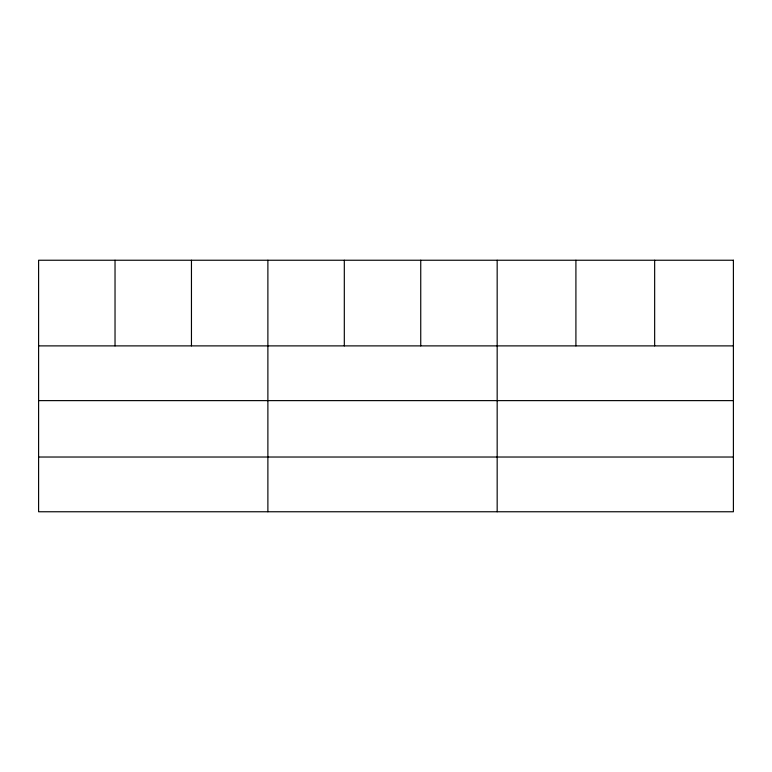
<?xml version="1.0" encoding="UTF-8"?>
<svg xmlns="http://www.w3.org/2000/svg" width="772" height="772" viewBox="0 0 772 772"><rect width="100%" height="100%" fill="white"/><g stroke="black" fill="none" stroke-linecap="round" stroke-linejoin="round"><path stroke-width="1.16" d="M38.6 345.885L733.4 345.885M38.6 400.62L733.4 400.62M38.6 457.024L733.4 457.024M654.656 260.241L654.656 345.885M575.912 260.241L575.912 345.885M497.168 260.241L497.168 511.759M420.74 260.241L420.74 345.885M344.312 260.241L344.312 345.885M267.884 260.241L267.884 511.759M191.456 260.241L191.456 345.885M115.028 260.241L115.028 345.885M733.4 260.241L38.6 260.241L38.6 511.759L733.4 511.759L733.4 260.241"/></g></svg>
